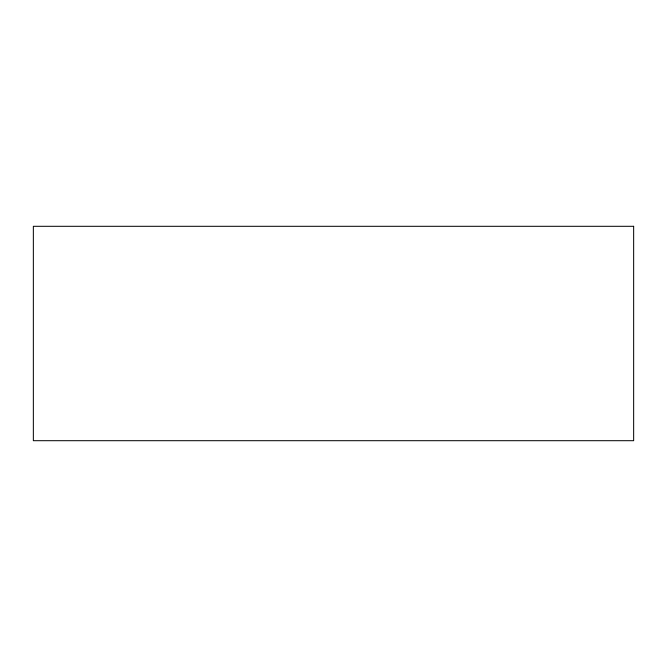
<?xml version="1.0" encoding="UTF-8"?>
<svg xmlns="http://www.w3.org/2000/svg" width="667" height="667" viewBox="0 0 667 667"><rect width="100%" height="100%" fill="white"/><g stroke="black" fill="none" stroke-linecap="round" stroke-linejoin="round"><path stroke-width="1" d="M633.65 226.305L33.35 226.305L33.35 440.695L633.65 440.695L633.65 226.305"/></g></svg>
